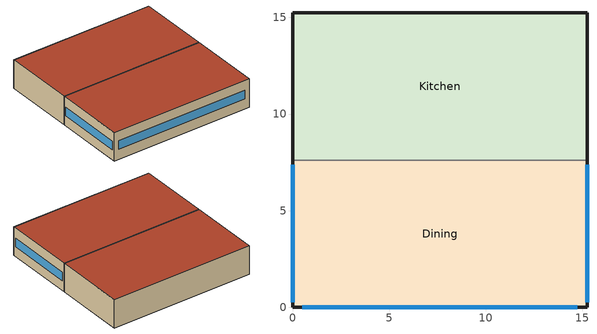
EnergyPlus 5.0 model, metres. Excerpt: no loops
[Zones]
Dining
 floor ground (ext-slab): 15.24,7.62 15.24,0 0,0 0,7.62 z0
 wall outside (Mass Non-res Ext Wall): 0,7.62 0,0 15.24,0 15.24,7.62 z0:3.05
 wall to Kitchen (int-walls): 15.24,7.62 0,7.62 z0:3.05
 window (Window Non-res Fixed): 15.24,0.25 15.24,7.37 / 0.51,0 14.73,0 / 0,7.37 0,0.25 z1.07:1.98
 roof outside (IEAD Non-res Roof): 0,7.62 0,0 15.24,0 15.24,7.62 z3.05
Kitchen
 floor ground (ext-slab): 15.24,15.24 15.24,7.62 0,7.62 0,15.24 z0
 wall outside (Mass Non-res Ext Wall): 15.24,7.62 15.24,15.24 0,15.24 0,7.62 z0:3.05
 roof outside (IEAD Non-res Roof): 0,15.24 0,7.62 15.24,7.62 15.24,15.24 z3.05
[Building]
Ref Bldg Quick Service Restaurant Pre1980_v1.3_5.0: North Axis=0; Terrain=City; Loads Convergence Tolerance Value=0.04; Temperature Convergence Tolerance Value=0.2; Solar Distribution=FullInteriorAndExterior; Maximum Number of Warmup Days=25
[Site:Location]
USA NV-LAS VEGAS: Latitude {deg}=36.07; Longitude {deg}=-115.17; Time Zone {hr}=-8; Elevation {m}=664
[SizingPeriod:DesignDay] Barometric Pressure {Pa}=93598; Rain {0-no,1-yes}=0; Snow on ground {0-no,1-yes}=0; Day of Month=21; Daylight Savings Time Indicator=0; Humidity Indicating Type=WetBulb
Name | Maximum Dry-Bulb Temperature {C} | Daily Temp Range {C} | Humidity Indicating Conditions at Maximum Dry-Bulb | Wind Speed {m/s} design conditions vs. traditional 6.71 m/s (15 mph) | Wind Direction {Degrees; N=0, S=180} | Clearness {0.0 to 1.1} | Month | Day Type | Wind Speed {m/s} design conditions vs. traditional 3.35 m/s (7mph)
LAS_VEGAS Ann Htg 99.6% Condns DB | -1.7 | 0 | -1.7 | 3.1 | 240 | 0 | 1 | WinterDesignDay
LAS_VEGAS Ann Clg .4% Condns WB=>MDB | 34.7 | 13.6 | 21.9 |  | 230 | 1 | 7 | SummerDesignDay | 5.3
[Site:WaterMainsTemperature]
Calculation Method=CORRELATION; Annual Average Outdoor Air Temperature {C}=19.48; Maximum Difference In Monthly Average Outdoor Air Temperatures {deltaC}=25.6
[Site:GroundTemperature:BuildingSurface]
18.89, 18.889, 18.895, 20.344, 20.899, 20.929, 20.753, 20.826, 21.013, 20.868, 19.246, 18.923
[Construction]
Mass Non-res Ext Wall: 1IN Stucco, 8IN Concrete HW, Mass NonRes Wall Insulation, 1/2IN Gypsum
IEAD Non-res Roof: Roof Membrane, IEAD NonRes Roof Insulation, Metal Decking
ext-slab: HW CONCRETE
int-walls: 1/2IN Gypsum, 1/2IN Gypsum
Window Non-res Fixed: NonRes Fixed Assembly Window
InteriorFurnishings: Std Wood 6inch
[Material] Thermal Absorptance=0.9
Name | Roughness | Thickness {m} | Conductivity {W/m-K} | Density {kg/m3} | Specific Heat {J/kg-K} | Solar Absorptance | Visible Absorptance | Density | Specific Heat | Visible Absorptance! Common Materials | Thickness | Conductivity
Mass NonRes Wall Insulation | MediumRough | 0.0169094 | 0.049 | 265 | 836.8 | 0.7 | 0.7
IEAD NonRes Roof Insulation | MediumRough | 0.0739805 | 0.049 |  |  | 0.7 | 0.7 | 265 | 836.8
Std Wood 6inch | MediumSmooth | 0.15 | 0.12 | 540 | 1210 | 0.7 |  |  |  | 0.7
1/2IN Gypsum | Smooth | 0.0127 | 0.16 | 784.9 | 830 | 0.92 | 0.92
1IN Stucco | Smooth |  |  |  |  | 0.92 | 0.92 | 1858 | 837 |  | 0.0253 | 0.6918
8IN CONCRETE HW | Rough | 0.2032 | 1.311 | 2240 | 836.8 | 0.7 | 0.7
HW CONCRETE | Rough | 0.1016 | 1.311 | 2240 | 836.8 | 0.7 | 0.7
Roof Membrane | VeryRough | 0.0095 | 0.16 | 1121.29 | 1460 | 0.7 | 0.7
Metal Decking | MediumSmooth | 0.0015 | 45.006 | 7680 | 418.4 | 0.7 | 0.3
[WindowMaterial:SimpleGlazingSystem]
NonRes Fixed Assembly Window: U-Factor=6.92716; Solar Heat Gain Coefficient=0.54
[Zone] Type=1; Multiplier=1; Part of Total Floor Area=Yes
Dining; Kitchen
[People] Schedule=BLDG_OCC_SCH; Fraction Radiant=0.3; User Specified Sensible Fraction=AUTOCALCULATE; Activity Level Schedule=ACTIVITY_SCH; Enable ASHRAE 55 Comfort Warnings=No; MRT Calculation=ZoneAveraged; Work Efficiency Schedule=WORK_EFF_SCH; Clothing Schedule=CLOTHING_SCH; Air Velocity Schedule=AIR_VELO_SCH; Thermal Comfort Report=FANGER
Name | Zone | Number of People Calculation Method | Zone Area per Person | Number of People
Dining People | Dining | Area/Person | 1.39
Kitchen People | Kitchen | People |  | 6.25
[Lights] Schedule=BLDG_LIGHT_SCH; Design Level Calculation Method=Watts/Area; Return Air Fraction=0; Fraction Radiant=0.7; Fraction Visible=0.2; Fraction Replaceable=1; Return Air Fraction is Calculated from Plenum Temperature=No
Name | Zone | Watts per Zone Area {W/m2}
Dining_Lights | Dining | 39.81
Kitchen_Lights | Kitchen | 24.1
[ElectricEquipment] Design Level Calculation Method=EquipmentLevel
Name | Zone | Schedule | Design Level {W} | Fraction Latent | Fraction Radiant | Fraction Lost
Dining_MiscElec_Equip | Dining | BLDG_EQUIP_SCH | 15000 | 0.25 | 0.3 | 0
Kitchen_MiscElec_Equip | Kitchen | BLDG_EQUIP_SCH | 35000 | 0.25 | 0.3 | 0.3
Kitchen_ExhFan_Equip | Kitchen | Kitchen_Exhaust_SCH | 577 | 0 | 0 | 1
[GasEquipment]
Kitchen_MiscGas_Equip: Zone=Kitchen; Schedule=GAS_EQUIP_SCH; Design Level Calculation Method=EquipmentLevel; Design Level {W}=150055; Fraction Latent=0.1; Fraction Radiant=0.2; Fraction Lost=0.7
[Exterior:Lights]
Exterior Facade Lighting: Schedule=ALWAYS_ON; Design Level=2963; Control Option=AstronomicalClock
[ZoneInfiltration:DesignFlowRate] Schedule=INFIL_HALF_ON_SCH; Design Volume Flow Rate Calculation Method=Flow/ExteriorArea; Flow per Exterior Surface Area {m3/s/m2}=0.001133; Constant Term Coefficient=1; Temperature Term Coefficient=0; Velocity Term Coefficient=0; Velocity Squared Term Coefficient=0
Name | Zone
Dining_Infiltration | Dining
Kitchen_Infiltration | Kitchen
[InternalMass] Construction=InteriorFurnishings; Surface Area=232.343
Name | Zone
Dining Internal Mass | Dining
Kitchen Internal Mass | Kitchen
[ZoneMixing]
Kitchen Exhaust Fanmixing_0: Zone=Kitchen; Schedule=HVACOperationSchd; Design Flow Rate Calculation Method=Flow/Zone; Design Flow Rate=0.834532; Source Zone=Dining; Delta Temperature=0
[AvailabilityManager:NightCycle] Availability Schedule=ALWAYS_ON; Fan Schedule=HVACOperationSchd; Control Type {CycleOnAny | CycleOnControlZone | CycleOnAnyZoneFansOnly}=CycleOnAny; Thermostat Tolerance {delta C}=1; Cycling Run Time {s}=1800
PSZ-AC_1:1 Availability Manager; PSZ-AC_2:2 Availability Manager
[UtilityCost:Tariff]
Name | Output Meter | Conversion Factor Choice | Time of Use Period Schedule | Season Schedule | Demand Window Length | Monthly Charge or Variable | Group
NevadaPower_LGS-3_LargeGeneral | Electricity:Facility | kWh | NevadaPowTOUSched | NevadaPowSeasonsSched | HalfHour | 184 | Comm Elect
NevadaPower_LGS-2_LargeGeneral | Electricity:Facility | kWh | NevadaPowTOUSched | NevadaPowSeasonsSched | HalfHour | 179 | Comm Elect
NevadaPower_LGS-1_LargeGeneral | Electricity:Facility | kWh |  |  | HalfHour | 15.7 | Comm Elect
NevadaPower_GS_GeneralService | Electricity:Facility | kWh |  |  | HalfHour | 11 | Comm Elect
NV_EIAMonthlyRateGas | Gas:Facility | MCF |  |  |  | 0 | Comm Gas
[UtilityCost:Charge:Simple]
Name | Charge Variable | Tariff | Source Variable | Season | Category Variable | Cost per Unit Value or Variable
 | SummerPeakEnergyCharge | NevadaPower_LGS-3_LargeGeneral | PeakEnergy | Summer | EnergyCharges | 0.0858
 | SummerOffPeakEnergyCharge | NevadaPower_LGS-3_LargeGeneral | OffPeakEnergy | Summer | EnergyCharges | 0.0484
 | SummerShoulderEnergyCharge | NevadaPower_LGS-3_LargeGeneral | ShoulderEnergy | Summer | EnergyCharges | 0.0706
 | WinterEnergyCharge | NevadaPower_LGS-3_LargeGeneral | totalEnergy | Winter | EnergyCharges | 0.04925
 | DeferredAccountingEnergyCharge | NevadaPower_LGS-3_LargeGeneral | totalEnergy | Annual | EnergyCharges | 0.0128
 | FacilitiesDemandCharge | NevadaPower_LGS-3_LargeGeneral | totalDemand | Annual | DemandCharges | 2.94
 | WinterDemandCharge | NevadaPower_LGS-3_LargeGeneral | totalDemand | Winter | DemandCharges | 0.5
 | SummerOnPeakDemandCharge | NevadaPower_LGS-3_LargeGeneral | PeakDemand | Summer | DemandCharges | 8.36
 | SummerShoulderDemandCharge | NevadaPower_LGS-3_LargeGeneral | ShoulderDemand | Summer | DemandCharges | 0.43
 | TaxofSixPtfivePercent | NevadaPower_LGS-3_LargeGeneral | SubTotal | Annual | Taxes | 0.065
 | SummerPeakEnergyCharge | NevadaPower_LGS-2_LargeGeneral | PeakEnergy | Summer | EnergyCharges | 0.0889
 | SummerOffPeakEnergyCharge | NevadaPower_LGS-2_LargeGeneral | OffPeakEnergy | Summer | EnergyCharges | 0.0502
 | SummerShoulderEnergyCharge | NevadaPower_LGS-2_LargeGeneral | ShoulderEnergy | Summer | EnergyCharges | 0.0725
 | WinterEnergyCharge | NevadaPower_LGS-2_LargeGeneral | totalEnergy | Winter | EnergyCharges | 0.0509
 | DeferredAccountingEnergyCharge | NevadaPower_LGS-2_LargeGeneral | totalEnergy | Annual | EnergyCharges | 0.0128
 | FacilitiesDemandCharge | NevadaPower_LGS-2_LargeGeneral | totalDemand | Annual | DemandCharges | 2.74
 | WinterDemandCharge | NevadaPower_LGS-2_LargeGeneral | totalDemand | Winter | DemandCharges | 0.25
 | SummerOnPeakDemandCharge | NevadaPower_LGS-2_LargeGeneral | PeakDemand | Summer | DemandCharges | 7.16
 | SummerShoulderDemandCharge | NevadaPower_LGS-2_LargeGeneral | ShoulderDemand | Summer | DemandCharges | 0.39
 | TaxofSixPtfivePercent | NevadaPower_LGS-2_LargeGeneral | SubTotal | Annual | Taxes | 0.065
 | AnnualElectConsumpCharge | NevadaPower_LGS-1_LargeGeneral | totalEnergy | Annual | EnergyCharges | 0.0646
 | AnnualDefferredAccountingCharge | NevadaPower_LGS-1_LargeGeneral | totalEnergy | Annual | EnergyCharges | 0.0128
 | AnnualFacilitiesDemandCharge | NevadaPower_LGS-1_LargeGeneral | totalDemand | Annual | DemandCharges | 3.77
 | AnnualDemandCharge | NevadaPower_LGS-1_LargeGeneral | totalDemand | Annual | DemandCharges | 1.1
 | TaxofSixPtfivePercent | NevadaPower_LGS-1_LargeGeneral | SubTotal | Annual | Taxes | 0.065
 | AnnualElectConsumpCharge | NevadaPower_GS_GeneralService | totalEnergy | Annual | EnergyCharges | 0.0783
 | AnnualDefferredAccountingCharge | NevadaPower_GS_GeneralService | totalEnergy | Annual | EnergyCharges | 0.0128
 | TaxofSixPtfivePercent | NevadaPower_GS_GeneralService | SubTotal | Annual | Taxes | 0.065
 | MonthlyRateGasCharge | NV_EIAMonthlyRateGas | totalEnergy | Annual | EnergyCharges | NV_MonthlyGasRates
 | TaxofSixPtfivePercent | NV_EIAMonthlyRateGas | SubTotal | Annual | Taxes | 0.065
[UtilityCost:Qualify] Season=Annual; Threshold Test=Count
Name | Tariff | Variable | Qualify Type | Threshold Value or Variable | Number of Months
MinDemand1000kw | NevadaPower_LGS-3_LargeGeneral | TotalDemand | Minimum | 1000 | 12
MinEnergy3500kwh | NevadaPower_LGS-3_LargeGeneral | TotalEnergy | Minimum | 3500 | 12
MinDemand300kw | NevadaPower_LGS-2_LargeGeneral | TotalDemand | Minimum | 300 | 12
MinEnergy3500kwh | NevadaPower_LGS-2_LargeGeneral | TotalEnergy | Minimum | 3500 | 12
MaxDemand1000kw | NevadaPower_LGS-2_LargeGeneral | TotalDemand | Maximum | 1000 | 1
MaxDemand300kw | NevadaPower_LGS-1_LargeGeneral | TotalDemand | Maximum | 300 | 1
MinEnergy3500kwh | NevadaPower_LGS-1_LargeGeneral | TotalEnergy | Minimum | 3500 | 12
MaxDemand300kw | NevadaPower_GS_GeneralService | TotalDemand | Maximum | 300 | 1
MaxEnergy3500kwh | NevadaPower_GS_GeneralService | TotalEnergy | Maximum | 3500 | 1
[UtilityCost:Variable]
NV_MonthlyGasRates: Tariff=NV_EIAMonthlyRateGas; Variable Type=Currency; January Value=7.51; February Value=7.65; March Value=7.82; April Value=7.88; May Value=7.78; June Value=8.22; July Value=8.87; August Value=9.26; September Value=9.02; October Value=9.31; November Value=7.45; December Value=7.24
[Schedule:Compact]
ALWAYS_ON: Through: 12/31, For: AllDays, Until: 24:00, 1
ACTIVITY_SCH: Through: 12/31, For: AllDays, Until: 24:00, 120
AIR_VELO_SCH: Through: 12/31, For: AllDays, Until: 24:00, 0.2
BLDG_EQUIP_SCH: Through: 12/31, For: Weekday, Until: 06:00, 0.1, Until: 08:00, 0.35, Until: 10:00, 0.25, Until: 14:00, 0.35, Until: 17:00, 0.25, Until: 20:00, 0.35, Until: 24:00, 0.25, For: Saturday, Until: 06:00, 0.1, Until: 08:00, 0.35, Until: 10:00, 0.25, Until: 14:00, 0.35, Until: 17:00, 0.25, Until: 20:00, 0.35, Until: 24:00, 0.25, For: SummerDesignDay, Until: 24:00, 0.35, For: WinterDesignDay, Until: 24:00, 0, For: Sunday Holidays AllOtherDays, Until: 06:00, 0.1, Until: 08:00, 0.35, Until: 10:00, 0.25, Until: 14:00, 0.35, Until: 17:00, 0.25, Until: 20:00, 0.35, Until: 24:00, 0.25
BLDG_LIGHT_SCH: Through: 12/31, For: SummerDesignDay, Until: 24:00, 1, For: WinterDesignDay, Until: 24:00, 0, For: Weekday Saturday Sunday Holidays AllOtherDays, Until: 01:00, 0.45, Until: 05:00, 0.15, Until: 06:00, 0.45, Until: 24:00, 0.9
BLDG_OCC_SCH: Through: 12/31, For: Weekdays, Until: 01:00, 0.05, Until: 05:00, 0, Until: 06:00, 0.05, Until: 07:00, 0.1, Until: 09:00, 0.4, Until: 10:00, 0.3, Until: 11:00, 0.2, Until: 12:00, 0.5, Until: 13:00, 0.8, Until: 14:00, 0.7, Until: 15:00, 0.4, Until: 16:00, 0.2, Until: 17:00, 0.25, Until: 18:00, 0.5, Until: 21:00, 0.55, Until: 22:00, 0.5, Until: 23:00, 0.35, Until: 24:00, 0.2, For: SummerDesignDay, Until: 24:00, 1, For: WinterDesignDay, Until: 24:00, 0, For: Saturday Sunday Holidays AllOtherDays, Until: 01:00, 0.05, Until: 05:00, 0, Until: 07:00, 0.05, Until: 10:00, 0.3, Until: 11:00, 0.2, Until: 12:00, 0.45, Until: 13:00, 0.6, Until:14:00, 0.5, Until: 15:00, 0.35, Until: 18:00, 0.3, Until: 21:00, 0.55, Until: 22:00, 0.5, Until: 23:00, 0.35, Until: 24:00, 0.2
GAS_EQUIP_SCH: Through: 12/31, For: SummerDesignDay, Until: 24:00, 0.25, For: WinterDesignDay, Until: 24:00, 0, For: AllOtherDays, Until: 05:00, 0.02, Until: 06:00, 0.03, Until: 07:00, 0.09, Until: 08:00, 0.14, Until: 10:00, 0.1, Until: 11:00, 0.22, Until: 12:00, 0.27, Until: 13:00, 0.24, Until: 14:00, 0.21, Until: 15:00, 0.14, Until:16:00, 0.13, Until:17:00, 0.15, Until: 20:00, 0.17, Until: 21:00, 0.15, Until: 22:00, 0.14, Until: 23:00, 0.12, Until: 24:00, 0.02
INFIL_HALF_ON_SCH: Through: 12/31, For: Weekdays SummerDesignDay, Until: 05:00, 1, Until: 24:00, 0.5, For: Saturday WinterDesignDay, Until: 05:00, 1, Until: 24:00, 0.5, For: Sunday Holidays AllOtherDays, Until: 05:00, 1, Until: 24:00, 0.5
Kitchen_Exhaust_SCH: Through: 12/31, For: AllDays, Until: 01:00, 1, Until: 05:00, 0, Until: 24:00, 1
WORK_EFF_SCH: Through: 12/31, For: AllDays, Until: 24:00, 0
CLOTHING_SCH: Through: 04/30, For: AllDays, Until: 24:00, 1, Through: 09/30, For: AllDays, Until: 24:00, 0.5, Through: 12/31, For: AllDays, Until: 24:00, 1
HVACOperationSchd: On/Off, Through: 12/31, For: AllDays, Until: 01:00, 1, Until: 05:00, 0, Until: 24:00, 1
NevadaPowSeasonsSched: Through: 5/31, For: AllDays, Until: 24:00, 1, Through: 9/30, For: AllDays, Until: 24:00, 3, Through: 12/31, For: AllDays, Until: 24:00, 1
NevadaPowTOUSched: Through: 12/31, For: AllDays, Until: 10:00, 3, Until: 13:00, 2, Until: 19:00, 1, Until: 22:00, 2, Until: 24:00, 3
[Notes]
DOE Commercial Reference Building
Quick Service Restaurant, pre-1980 construction
EnergyPlus Version 5.0
ASHRAE Standard 62-1999
Description:  Single story, Two zone building.
Form:         Area = 232 m2 (2,500 ft2); Number of Stories = 1; Shape = rectangle, Aspect ratio = 1.0
Envelope:     Envelope thermal properties vary with climate according to Briggs et al. (1987).
Opaque constructions: mass walls; built-up flat roof (insulation above deck); slab-on-grade floor
Windows: window-to-wall ratio = 14%
Infiltration = 1.5 cfm/ft2 above grade wall area at 0.3 in wc (75 Pa) adjusted to 0.016 in wc (4 Pa).
50% of full value when ventilation system on.
HVAC:         PSZ-AC, gas furnace
Economizer per 90.1-2004
Exhaust:      Kitchen exhaust 1557 L/s (3300 cfm), 54% of exhaust make-up air from dining
Kitchen exhaust fan modeled as exterior load to avoid getting double make-up air
Refrigeration: Walk-in cooler and walk-in freezer
Int. gains:   W/m2 (W/ft2)   lights            elec plug       gas plug
Detached Shading:               None
Daylight:                       None
Natural Ventilation:            None
Zonal Equipment:                None
Air Primary Loops:              PSZ-AC:1; PSZ-AC:2
Plant Loops:                    SHWSys1
System Equipment Autosize:      Yes
Purchased Cooling:              None
Purchased Heating:              None
Coils:                          Coil:Cooling:DX:SingleSpeed; Coil:Cooling:DX:TwoSpeed; Coil:Heating:Gas
Pumps:                          None
Boilers:                        None
Chillers:                       None
Reference citation for the Commercial Reference Buildings:
Deru, M.; Field, K.; Studer, D.; Benne, K.; Griffith, B.; Torcellini, P;
Halverson, M.; Winiarski, D.; Liu, B.; Rosenberg, M.; Huang, J.;
Yazdanian, M.; Crawley, D. (2010).
U.S. Department of Energy Commercial Reference Building Models of the National Building Stock.
Washington, DC: U.S. Department of Energy, Energy Efficiency and
Renewable Energy, Office of Building Technologies.
***GENERAL SIMULATION PARAMETERS***
Number of Zones: 2
***HOLIDAYS & DAYLIGHT SAVINGS***
